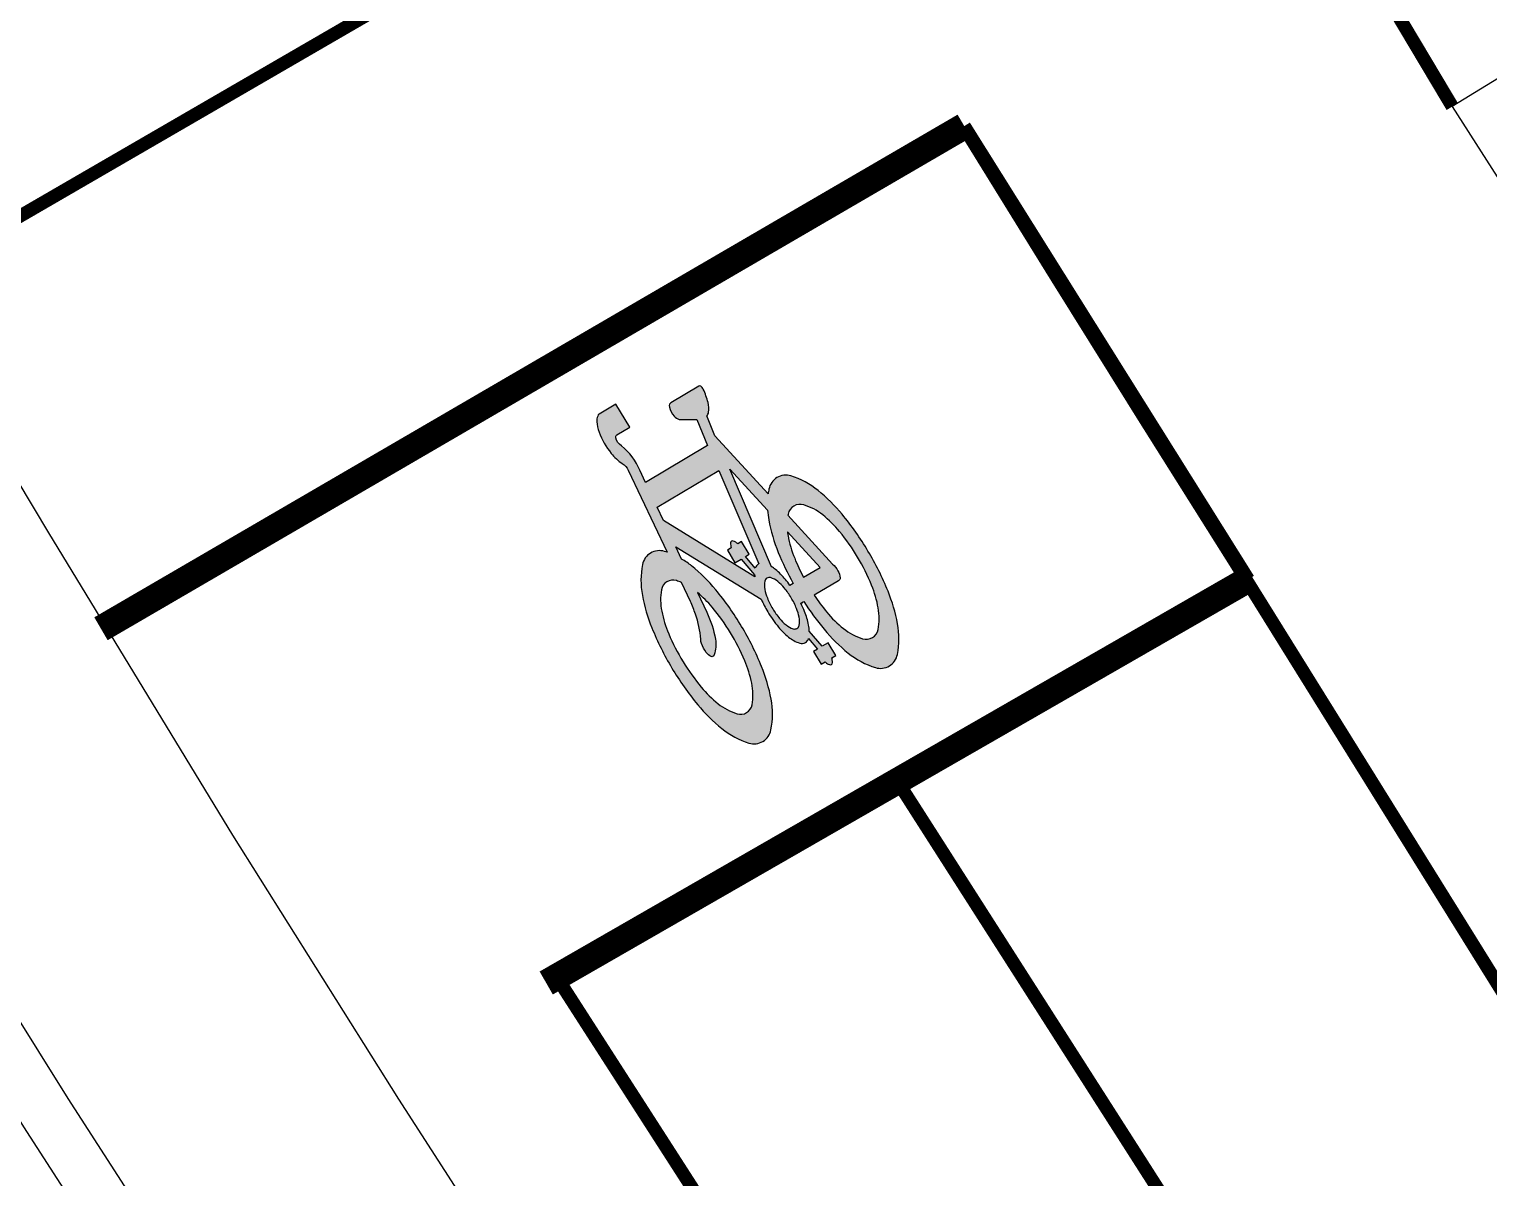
# Model space of a CAD drawing. Extents: x 427500 to 429848, y 434500 to 436505.
# Drawn here: x 427753.84 to 427764.85, y 436409.66 to 436418.33 of the extents above; entities that cross this region are included whole.
import ezdxf

# ---------------------------------------------------------------- set-up
doc = ezdxf.new("R2010")
doc.units = 0
doc.linetypes.add('1004', pattern=[6, 4, -2])
doc.linetypes.add('1055', pattern=[0.6, 0.1, -0.5])
doc.layers.get('0').update_dxf_attribs({"color": 222})
for name, color, linetype in [('KTS_LINES', 7, 'Continuous'), ('LPTIP_Ex_Base', 8, 'Continuous'), ('PRO-MARKINGS', 7, 'Continuous'), ('PROPOSED', 1, 'Continuous')]:
    doc.layers.add(name, color=color, linetype=linetype)

# ---------------------------------------------------------------- blocks, each defined once
blk = doc.blocks.new('Bicycle-1057L')
h = blk.add_hatch(color=0)
h.dxf.hatch_style = 1
edge = h.paths.add_edge_path()
edge.add_arc((0.2846778271948916, -0.2131310752037641), 0.06003302135713453, 129.1417589179423, 144.2919472120851)
edge.add_arc((0.2460608106954467, -0.1851187187964277), 0.0123281232149352, 145.2542598140028, 218.1085320607195)
edge.add_arc((0.2718667206948733, -0.1648780945188421), 0.04512488924521463, 218.1085320607192, 242.7437377249643)
edge.add_arc((0.3000093865534948, -0.1102504008949597), 0.1065756382422348, 242.7437377249644, 256.1140822548531)
edge.add_line((0.2744323576562843, -0.2137114189623022), (0.2744323576562843, -0.2479378103545059))
edge.add_line((0.2744323576562843, -0.2479378103545059), (0.387461514883527, -0.2479378103545059))
edge.add_line((0.387461514883527, -0.2479378103545059), (0.387461514883527, -0.1950062459115268))
edge.add_line((0.387461514883527, -0.1950062459115268), (0.5342675679482031, -0.1701770601187981))
edge.add_arc((0.6664706360823724, 0.05690387704453997), 0.2627611144120601, 239.7926865904874, 250.1489920615088)
edge.add_arc((0.759864377034039, 0.3155921476290465), 0.5377920439217242, 250.1489920615087, 261.4948583744368)
edge.add_arc((0.8216666666666705, 0.7288672251735572), 0.9556626132649804, 261.4948583744371, 265.5790043067903)
edge.add_line((0.748, -0.2239518828499296), (0.7479999999999999, -0.2507433418402799))
edge.add_arc((0.8273333333333285, -2.481860963752827), 2.232527630419493, 92.0364461736281, 98.710120306432)
edge.add_arc((0.6805610918692071, -1.523831848110278), 1.263320801469528, 98.71012030643206, 110.2975697722287)
edge.add_arc((0.4586862346992896, -0.9239479750212407), 0.6237200561318795, 110.2975697722287, 131.7625682865146)
edge.add_arc((0.1295397879073632, -0.5553333333333332), 0.1295397879073632, 131.7625682865146, 180)
edge.add_arc((0.1295397879073632, -0.5553333333333332), 0.1295397879073631, 180, 228.2374317134853)
edge.add_arc((0.4586862346992907, -0.1867186916454241), 0.6237200561318814, 228.2374317134854, 249.7024302277713)
edge.add_arc((0.6805610918692049, 0.4131651814436023), 1.263320801469518, 249.7024302277713, 261.2898796935679)
edge.add_arc((0.8273333333333345, 1.371194297086177), 2.23252763041951, 261.2898796935679, 269.9999999999999)
edge.add_arc((0.8273333333333341, 1.371194297086183), 2.232527630419516, 269.9999999999999, 278.7101203064321)
edge.add_arc((0.9741055747974607, 0.4131651814436026), 1.263320801469519, 278.7101203064321, 290.2975697722287)
edge.add_arc((1.195980431967374, -0.1867186916454192), 0.6237200561318869, 290.2975697722287, 311.7625682865144)
edge.add_arc((1.525126878759303, -0.5553333333333338), 0.1295397879073636, 311.7625682865149, 360.0000000000001)
edge.add_arc((1.525126878759304, -0.5553333333333338), 0.129539787907363, 9.821089667795376e-14, 48.23743171348529)
edge.add_arc((1.195980431967293, -0.9239479750213375), 0.6237200561320073, 48.23743171348545, 51.44868646367202)
edge.add_line((1.584692303296283, -0.4361675023605008), (2.165977648605054, -0.3159015688483414))
edge.add_line((2.165977648605054, -0.3159015688483414), (2.325924126227138, -0.3387510656514962))
edge.add_arc((2.373727312289368, -0.3279322987718251), 0.04901214456129029, 192.7522920157529, 229.455668673046)
edge.add_arc((2.452731725849053, -0.231633297643884), 0.1735647084117105, 230.3014880105121, 254.7693945910595)
edge.add_arc((2.577785026767525, 0.2046182411412826), 0.6273747873675621, 254.2163442209831, 263.9588712902377)
edge.add_arc((2.518959849465471, -0.3576206116310297), 0.06207101656745579, 263.337789327011, 292.2722561467448)
edge.add_arc((2.534855684940536, -0.4019708517121302), 0.01515107680637542, 300.2362763225037, 358.2881666264955)
edge.add_line((2.55, -0.4024234550399712), (2.55, -0.157268385559216))
edge.add_arc((2.525309211154622, -0.1584159929691762), 0.02471744437789669, 2.661145164140953, 38.31498093786278)
edge.add_arc((2.51775104531179, -0.1643882821268651), 0.034350414256953, 38.31498093786261, 73.21773194917772)
edge.add_arc((2.477407250269799, -0.2981629894994455), 0.1740761961692748, 73.21773194917752, 98.60632256700873)
edge.add_arc((2.462591672809723, -0.200272609665978), 0.07507100539921463, 98.60632256700904, 134.8802191643902)
edge.add_line((2.409619545919143, -0.1470785345792051), (2.341824561403508, -0.2600701754385968))
edge.add_line((2.341824561403508, -0.2600701754385968), (2.130666666666666, -0.2299047619047622))
edge.add_line((2.130666666666666, -0.2299047619047622), (2.130666666666666, 0.315807692307692))
edge.add_line((2.130666666666666, 0.315807692307692), (2.232666666666666, 0.3059999999999996))
edge.add_arc((2.303955732665528, 0.7527065620534271), 0.4523592416570958, 260.9327337914133, 290.3801191405059)
edge.add_arc((2.505719509108522, 0.2462883197085086), 0.0934991753734463, 71.00970639435519, 118.2333880689622, ccw=False)
edge.add_arc((2.529237714331214, 0.3149778339990157), 0.02089547518737513, 6.47258086077818, 70.6973375063485, ccw=False)
edge.add_line((2.55, 0.3173333333333329), (2.55, 0.2039999999999995))
edge.add_line((2.55, 0.2039999999999995), (2.754, 0.2039999999999995))
edge.add_line((2.754, 0.2039999999999995), (2.754, 0.351606400779822))
edge.add_arc((2.718960643529552, 0.3459047471332402), 0.03550021628340708, 9.242245549903295, 38.24503396435856)
edge.add_arc((2.665391088265167, 0.3036814430384449), 0.1037094873534429, 38.24503396435777, 62.4013983593073)
edge.add_arc((2.593998853205683, 0.1671125745607855), 0.257813046897202, 62.40139835930758, 80.15996594038744)
edge.add_arc((2.532135243794126, -0.1895535150032144), 0.6198044910147401, 80.15996594038758, 97.39463954963908)
edge.add_arc((2.497713639665924, 0.07567243266873985), 0.352354214983391, 97.39463954963925, 115.941828846642)
edge.add_arc((2.286823743327931, 0.5064405428362464), 0.1272703063493751, 265.4429401072498, 296.4808128558191, ccw=False)
edge.add_line((2.276711879533607, 0.3795725756858706), (1.59568410235328, 0.4450560157993636))
edge.add_arc((1.195898845320289, 0.9236192408076793), 0.6235791947068913, 309.8749265664076, 311.7820790879886)
edge.add_arc((1.524977229425341, 0.5553333333333329), 0.129689437241326, 311.7820790879889, 360.0000000000001)
edge.add_arc((1.52497722942534, 0.5553333333333329), 0.1296894372413264, 4.904878529999529e-14, 48.21792091201124)
edge.add_arc((1.195898845320466, 0.1870474258591899), 0.6235791947066216, 48.21792091201113, 69.68965002433214)
edge.add_arc((0.9740722301487449, -0.4122950843545983), 1.262655474776464, 69.68965002433218, 81.283999398439)
edge.add_arc((0.8273333333333326, -1.369450288793125), 2.230993426744868, 81.28399939843904, 89.99999999999999)
edge.add_arc((0.8273333333333343, -1.369450288793132), 2.230993426744875, 90.00000000000001, 98.71600060156098)
edge.add_arc((0.680594436517925, -0.4122950843546103), 1.262655474776476, 98.71600060156108, 110.3103499756678)
edge.add_arc((0.4587678213461991, 0.1870474258591908), 0.6235791947066202, 110.3103499756678, 131.7820790879888)
edge.add_arc((0.1296894372413265, 0.5553333333333335), 0.1296894372413263, 131.7820790879889, 180)
edge.add_arc((0.1296894372413266, 0.5553333333333335), 0.1296894372413264, 180, 228.2179209120111)
edge.add_arc((0.4587678213462005, 0.923619240807477), 0.6235791947066219, 228.2179209120111, 249.6896500243321)
edge.add_arc((0.680594436517921, 1.522961751021261), 1.26265547477646, 249.6896500243321, 261.2839993984389)
edge.add_arc((0.8273333333333346, 2.480116955459772), 2.230993426744849, 261.2839993984389, 269.9999999999999)
edge.add_arc((0.8273333333333341, 2.480116955459774), 2.23099342674485, 270, 278.7160006015609)
edge.add_arc((0.9740722301487452, 1.522961751021262), 1.262655474776462, 278.716000601561, 290.3103499756679)
edge.add_arc((1.195898845320473, 0.9236192408074648), 0.6235791947066084, 290.3103499756676, 298.7400305951868)
edge.add_line((1.495738303256441, 0.3768584964817523), (1.597936890951276, 0.3670317092034026))
edge.add_line((1.597936890951276, 0.3670317092034026), (0.9276792914973502, 0.01689714232448636))
edge.add_arc((0.8216666666666638, -0.9328672251735283), 0.9556626132649512, 83.6310126563938, 89.99999999999984)
edge.add_arc((0.8216666666666662, -0.9328672251735078), 0.9556626132649307, 89.99999999999999, 98.50514162556317)
edge.add_arc((0.7598643770340381, -0.5195921476290454), 0.5377920439217229, 98.50514162556314, 109.8510079384912)
edge.add_arc((0.6664706360823731, -0.2609038770445413), 0.2627611144120615, 109.8510079384912, 131.0753738798026)
edge.add_arc((0.5279701769255835, -0.102), 0.05197017692558352, 131.0753738798027, 180.0000000000001)
edge.add_arc((0.5279701769255839, -0.102), 0.05197017692558398, 180.0000000000001, 222.6870495144356)
edge.add_line((0.4897685701960837, -0.1372354442708063), (0.387461514883527, -0.1545385515421621))
edge.add_line((0.387461514883527, -0.1545385515421621), (0.387461514883527, -0.1204599129502792))
edge.add_line((0.387461514883527, -0.1204599129502792), (0.2744323576562843, -0.1204599129502792))
edge.add_line((0.2744323576562843, -0.1204599129502792), (0.2744323576562843, -0.1547337559281872))
edge.add_arc((0.2936548862201901, -0.2378501644762232), 0.08531027472886374, 103.0219837958039, 123.3282019209634)
edge = h.paths.add_edge_path(flags=16)
edge.add_line((1.815621036349575, 0.3461005413766431), (1.926666666666667, 0.3354230769230766))
edge.add_line((1.926666666666667, 0.3354230769230766), (1.926666666666667, -0.2067147621073475))
edge.add_line((1.926666666666667, -0.2067147621073475), (1.167291031946529, -0.1040964330911126))
edge.add_arc((1.115363156407762, -0.1020000000000016), 0.05197017692557115, 357.688109301203, 360.0000000000016)
edge.add_arc((1.11536315640775, -0.1020000000000002), 0.05197017692558337, 0, 45.6770613714275)
edge.add_line((1.151674810510067, -0.06481985656254007), (1.265698889828347, -0.0454931672380859))
edge.add_line((1.265698889828347, -0.0454931672380859), (1.265698889828347, -0.07907581228904163))
edge.add_line((1.265698889828347, -0.07907581228904163), (1.376310954531285, -0.07907581228904163))
edge.add_line((1.376310954531285, -0.07907581228904163), (1.376310954531285, -0.04520566986591226))
edge.add_arc((1.351309163039604, 0.05002781291087774), 0.09846068159214949, 284.7099937128415, 308.6624902789959)
edge.add_arc((1.403455031223847, -0.01514826773383568), 0.0149914473983782, 308.6624902789951, 417.0549632333251)
edge.add_arc((1.354247428011799, -0.09108070183227893), 0.1054741681907415, 57.05496323332497, 77.92545307749987)
edge.add_line((1.376310954531285, 0.01205998341390686), (1.376310954531285, 0.04640868409545242))
edge.add_line((1.376310954531285, 0.04640868409545242), (1.265698889828347, 0.04640868409545243))
edge.add_line((1.265698889828347, 0.04640868409545243), (1.265698889828347, -0.007727911617668837))
edge.add_line((1.265698889828347, -0.007727911617668837), (1.110229552306273, -0.03450448389225481))
edge.add_arc((0.97686269725098, -0.2609038770445002), 0.2627611144120157, 59.49860577599848, 62.30136376572144)
edge.add_line((1.098999573665263, -0.02825395405545967), (1.815621036349575, 0.3461005413766431))
edge = h.paths.add_edge_path(flags=16)
edge.add_arc((1.084275502373858, -0.810440361262583), 0.4347225090487443, 65.84495474860508, 69.5671713206014)
edge.add_arc((0.9296253227344644, -1.22555400134727), 0.8777078499426114, 69.56717132060132, 81.22760581677365)
edge.add_arc((0.8273333333333429, -1.88843242844458), 1.548432428444579, 81.22760581677333, 87.06318721189446)
edge.add_line((0.9066666666666666, -0.3420336416883946), (0.9066666666666665, -0.4873333333333335))
edge.add_line((0.9066666666666665, -0.4873333333333335), (1.262167105099143, -0.4137815184852348))
edge = h.paths.add_edge_path(flags=16)
edge.add_arc((0.3409446135675663, -0.555333333333333), 0.0916112802342331, 180.0000000000002, 228.0313777889369)
edge.add_arc((0.5703911642928242, -0.3002263054040424), 0.4347225090487885, 228.0313777889369, 249.5671713206013)
edge.add_arc((0.7250413439322061, 0.1148873346806154), 0.8777078499426243, 249.5671713206013, 261.2276058167736)
edge.add_arc((0.8273333333333339, 0.7777657617780307), 1.548432428444698, 261.2276058167737, 269.9999999999999)
edge.add_arc((0.8273333333333346, 0.7777657617780112), 1.548432428444678, 269.9999999999999, 278.7723941832264)
edge.add_arc((0.9296253227344641, 0.1148873346806022), 0.8777078499426108, 278.7723941832264, 290.4328286793987)
edge.add_arc((1.084275502373842, -0.300226305404041), 0.4347225090487901, 290.4328286793986, 311.968622211063)
edge.add_arc((1.3137220530991, -0.5553333333333336), 0.09161128023423308, 311.9686222110631, 360.0000000000001)
edge.add_arc((1.3137220530991, -0.5553333333333335), 0.09161128023423304, 0, 48.03137778893671)
edge.add_arc((1.084275502373172, -0.8104403612633797), 0.4347225090497983, 48.03137778893778, 49.2693285340776)
edge.add_line((1.367933745097582, -0.4810141006085079), (0.8793580168434333, -0.5820987340404007))
edge.add_arc((0.8151419253916303, -0.3335879222277782), 0.2566735864656022, 270.00000000000085, 284.4885082669896, ccw=False)
edge.add_arc((0.815957797764328, -0.4644084864318965), 0.1258556667777741, 244.0010186952479, 269.62857158370275, ccw=False)
edge.add_arc((0.7717938567230224, -0.5564049583956373), 0.02381797636303048, 177.4212617184322, 242.479324053344, ccw=False)
edge.add_line((0.7479999999999999, -0.5553333333333335), (0.748, -0.3420336416883946))
edge.add_arc((0.8273333333333202, -1.888432428444575), 1.548432428444574, 92.93681278810544, 98.77239418322655)
edge.add_arc((0.7250413439321997, -1.225554001347264), 0.8777078499426052, 98.77239418322625, 110.4328286793987)
edge.add_arc((0.5703911642928241, -0.8104403612626232), 0.4347225090487878, 110.4328286793987, 131.9686222110632)
edge.add_arc((0.3409446135675653, -0.555333333333333), 0.09161128023423219, 131.968622211063, 180.0000000000002)
edge = h.paths.add_edge_path(flags=16)
edge.add_line((0.9066666666666666, -0.2507433418402799), (0.9066666666666666, -0.2230077825834755))
edge.add_arc((0.8216666666666712, 0.7288672251734898), 0.9556626132649126, 275.1028316889798, 278.5051416255631)
edge.add_arc((0.8834689562992957, 0.3155921476290403), 0.537792043921718, 278.5051416255631, 289.8510079384913)
edge.add_arc((0.9768626972509571, 0.05690387704454911), 0.2627611144120701, 289.8510079384912, 297.5734711250542)
edge.add_line((1.098491048814756, -0.1760123038938861), (1.892666666666666, -0.2833333333333337))
edge.add_line((1.892666666666666, -0.2833333333333337), (1.480091892933299, -0.3686936313471336))
edge.add_arc((1.195980431967384, -0.923947975021226), 0.6237200561318627, 62.90217049968489, 69.70243022777147)
edge.add_arc((0.9741055747974591, -1.523831848110277), 1.263320801469527, 69.70243022777132, 81.28987969356791)
edge.add_arc((0.8273333333333349, -2.481860963752829), 2.232527630419495, 81.28987969356794, 87.96355382637184)
edge = h.paths.add_edge_path(flags=16)
edge.add_arc((1.008493716897725, -0.1020000000000003), 0.03417294976894203, 1.628765070090545e-13, 48.44895341119683)
edge.add_arc((0.9203753165452343, -0.2014211073048987), 0.1670240282681921, 48.44895341119746, 69.84062143707902)
edge.add_arc((0.8609687952132621, -0.3632372329365707), 0.3394003412906347, 69.84062143707908, 81.35341277984772)
edge.add_arc((0.8216666666666663, -0.6216889570202605), 0.6008232763788264, 81.3534127798477, 89.99999999999997)
edge.add_arc((0.8216666666666665, -0.6216889570202594), 0.6008232763788253, 89.99999999999999, 98.64658722015228)
edge.add_arc((0.7823645381200705, -0.3632372329365685), 0.3394003412906325, 98.64658722015218, 110.1593785629209)
edge.add_arc((0.7229580167880982, -0.2014211073048965), 0.1670240282681898, 110.159378562921, 131.5510465888028)
edge.add_arc((0.634839616435608, -0.102), 0.03417294976894136, 131.5510465888023, 180.0000000000001)
edge.add_arc((0.6348396164356085, -0.102), 0.03417294976894181, 180.0000000000001, 228.4489534111974)
edge.add_arc((0.722958016788099, -0.002578892695101864), 0.1670240282681918, 228.4489534111975, 249.840621437079)
edge.add_arc((0.7823645381200707, 0.1592372329365683), 0.3394003412906325, 249.8406214370791, 261.3534127798478)
edge.add_arc((0.8216666666666673, 0.4176889570202604), 0.6008232763788266, 261.3534127798476, 269.9999999999999)
edge.add_arc((0.8216666666666671, 0.4176889570202593), 0.6008232763788255, 269.9999999999999, 278.6465872201522)
edge.add_arc((0.8609687952132625, 0.1592372329365697), 0.3394003412906341, 278.6465872201522, 290.1593785629209)
edge.add_arc((0.9203753165452356, -0.002578892695105556), 0.167024028268188, 290.159378562921, 311.551046588803)
edge.add_arc((1.008493716897725, -0.1020000000000001), 0.03417294976894134, 311.5510465888017, 359.9999999999999)
edge = h.paths.add_edge_path(flags=16)
edge.add_arc((1.256915451098173, 1.214191426713837), 0.7331802124019801, 256.4487186734111, 264.5542933785383)
edge.add_line((1.187334835078232, 0.4843203684219646), (1.344596038064691, 0.4691990989040357))
edge.add_arc((1.083878989994559, 0.8219798848710363), 0.4386657749379339, 306.4656665490008, 311.770404641289)
edge.add_arc((1.317746442027628, 0.5601413049871984), 0.08759110049384257, 311.7704046412892, 360.5617053325668)
edge.add_arc((1.317746442027629, 0.5601413049871986), 0.08759110049384189, 0.5617053325666053, 49.35300602384447)
edge.add_arc((1.089057539268992, 0.2937678588799263), 0.4386657749379168, 49.35300602384395, 70.62459621730657)
edge.add_arc((0.937326271286747, -0.1376875190449718), 0.8960235351473795, 70.6245962173066, 82.01711533480358)
edge.add_arc((0.8408708580631143, -0.8254941891045136), 1.590560547925343, 82.0171153348035, 90.5617053325665)
edge.add_arc((0.8408708580631159, -0.8254941891045042), 1.590560547925334, 90.56170533256655, 99.10629533032952)
edge.add_arc((0.7309488758951581, -0.139710826842924), 0.8960235351473749, 99.10629533032933, 110.4988144478264)
edge.add_arc((0.5707876766720985, 0.2886867817956399), 0.4386657749379205, 110.4988144478264, 131.7704046412889)
edge.add_arc((0.3369202246390388, 0.5505253616794676), 0.08759110049384287, 131.7704046412889, 180.5617053325666)
edge.add_arc((0.3369202246390393, 0.5505253616794678), 0.08759110049384326, 180.5617053325666, 229.353006023844)
edge.add_arc((0.5656091273976762, 0.8168988077867441), 0.4386657749379212, 229.3530060238443, 250.6245962173066)
edge.add_arc((0.7173403953799208, 1.248354185711641), 0.8960235351473832, 250.6245962173066, 262.0171153348036)
edge.add_arc((0.813795808603551, 1.936160855771181), 1.590560547925344, 262.0171153348036, 270.5617053325665)
edge.add_arc((0.8137958086035516, 1.93616085577117), 1.590560547925333, 270.5617053325665, 279.1062953303295)
edge.add_arc((0.9237177907715117, 1.250377493509577), 0.896023535147361, 279.1062953303293, 289.098106292045)
edge.add_line((1.216884744681661, 0.403671338652404), (1.054, 0.4193333333333331))
edge.add_arc((1.135984255570914, 1.245393591768491), 0.8301186473796844, 249.5302429035852, 264.3321092119445, ccw=False)
edge.add_arc((0.9263793057057076, 0.683876318190159), 0.2307557493497521, 219.81143243366, 249.5302429035852, ccw=False)
edge.add_arc((0.7692270533688924, 0.5528888646318701), 0.02617191957765369, 182.9001710029061, 219.8114324336603, ccw=False)
edge.add_arc((0.7556811673199699, 0.5522026191149125), 0.0126086617920058, 121.34140895685081, 182.9001710029066, ccw=False)
edge.add_arc((0.8091983052193259, 0.4643255253446986), 0.1154992233534903, 96.53117755850923, 121.34140895685059, ccw=False)
edge.add_arc((0.8220104643059402, 0.352416094169521), 0.2281396788142728, 77.38597802456093, 96.53117755850923, ccw=False)
edge.add_arc((0.8496357208888261, 0.4758624708031075), 0.1016400238533538, 58.98521513895753, 77.38597802456059, ccw=False)
edge.add_arc((1.219565671549276, 1.204572833912416), 0.7158882793194771, 243.667006448054, 259.1754194558784)
at = {"color": 0}
for p, q in [((0.7451168800990317, -0.2360769638839139), (0.7453236911139217, -0.2355078281083399)), ((0.7454788085427843, -0.2363873809843396), (0.7451168800990317, -0.2360769638839139)), ((0.7470816152994681, -0.2339039535614287), (0.7451685859086526, -0.2339556746415815)), ((0.7472367327283307, -0.2311100637283415), (0.7452202917182754, -0.2311100637283415)), ((0.7459958421918059, -0.2311618074633736), (0.7452202917182754, -0.2322483126246142)), ((0.7459441363821852, -0.2363873809843396), (0.7454788085427843, -0.2363873809843396)), ((0.7463060648259375, -0.2356113155784), (0.7459441363821852, -0.2363873809843396)), ((0.7471850269187098, -0.2319896166043413), (0.7460992538110477, -0.2311618074633736)), ((0.7467196990793109, -0.2356113155784), (0.7463060648259375, -0.2356113155784)), ((0.7470299094898473, -0.2360252201488818), (0.7467196990793109, -0.2356113155784)), ((0.7467196990793109, -0.2363873809843396), (0.7470299094898473, -0.2360252201488818)), ((0.7471333211090889, -0.2330761217655858), (0.7470816152994681, -0.2347317627024003))]:
    blk.add_line(p, q, dxfattribs=at)
for points in [[(0.2467825079771425, -0.1665702715739826, 0.06620162645581315), (0.2359309235921879, -0.178092481590223, 0.329045697347466), (0.2363605116521588, -0.1927270576738313, 0.1079072842323877), (0.2512008264517134, -0.2049926360782744, 0.05840540863255037), (0.2744323576562843, -0.2137114189623022), (0.2744323576562843, -0.2479378103545059), (0.387461514883527, -0.2479378103545059), (0.387461514883527, -0.1950062459115268), (0.5342675679482031, -0.1701770601187981, 0.04521868944864418), (0.5772434226365166, -0.1902436651802522, 0.04954616364587781), (0.6803259215912119, -0.2162855794955956, 0.01782233505618444), (0.748, -0.2239518828499296), (0.7479999999999999, -0.2507433418402799, 0.02912762999146831), (0.4892495779781838, -0.2750807311624952, 0.05060291222805472), (0.242320323031663, -0.3389586582902497, 0.09393354558812385), (0.04326042053991262, -0.4587081429440918, 0.2136395982254601), (2.381556685078039e-17, -0.5553333333333332, 0.2136395982254597), (0.04326042053991246, -0.6519585237225745, 0.09393354558812361), (0.2423203230316629, -0.7717080083764167, 0.05060291222805496), (0.489249577978183, -0.8355859355041713, 0.03802337796379034), (0.8273333333333329, -0.8613333333333333, 0.03802337796379043), (1.165417088688485, -0.8355859355041715, 0.05060291222805458), (1.412346343635003, -0.7717080083764172, 0.09393354558812297), (1.611406246126754, -0.651958523722575, 0.2136395982254593), (1.654666666666667, -0.5553333333333336, 0.2136395982254589), (1.611406246126754, -0.4587081429440927, 0.01401265916983727), (1.584692303296283, -0.4361675023605008), (2.165977648605054, -0.3159015688483414), (2.325924126227138, -0.3387510656514962, 0.1615320291578394), (2.341867644037363, -0.3651767863286299, 0.1071688624317772), (2.40713547518516, -0.3991017720844111, 0.04253541846399684), (2.511758639022537, -0.4192724864271292, 0.126925508449554), (2.542485268050056, -0.4150607176383957, 0.2588591559397385), (2.55, -0.4024234550399712), (2.55, -0.157268385559216, 0.1568364930858567), (2.54470287127862, -0.1430915679042911, 0.1534803684012116), (2.527669229725741, -0.1315008897468795, 0.1112340150849529), (2.451357713389545, -0.1260469132570208, 0.1596097520212116), (2.409619545919143, -0.1470785345792051), (2.341824561403508, -0.2600701754385968), (2.130666666666666, -0.2299047619047622), (2.130666666666666, 0.315807692307692), (2.232666666666666, 0.3059999999999996, 0.1292002425394808), (2.461488392012931, 0.3286637048426045, -0.2090187272153614), (2.536144886044319, 0.3346986824146368, -0.2878070053565828), (2.55, 0.3173333333333329), (2.55, 0.2039999999999995), (2.754, 0.2039999999999995), (2.754, 0.351606400779822, 0.1272284316793309), (2.746841469233421, 0.3678802997824727, 0.1057940901736811), (2.713437039448619, 0.3955903345669104, 0.07764182163660346), (2.638058584156874, 0.4211328636302365, 0.07534252693725144), (2.452364659358121, 0.4250961908787451, 0.08110451507786728), (2.343573330290231, 0.3925229618494991, -0.1362623426198962), (2.276711879533607, 0.3795725756858706), (1.59568410235328, 0.4450560157993636, 0.00832171479736017), (1.611389206587764, 0.4586259378826611, 0.2135505823316499), (1.654666666666667, 0.555333333333333, 0.2135505823316504), (1.611389206587764, 0.6520407287840052, 0.09396317257082422), (1.412346343635003, 0.7718563626448182, 0.05063309589599981), (1.165411081476434, 0.8357787483794985, 0.03804907271182555), (0.8273333333333333, 0.8615431379517424, 0.03804907271182546), (0.4892555851902327, 0.8357787483794985, 0.05063309589599926), (0.2423203230316631, 0.7718563626448182, 0.09396317257082444), (0.04327746007890262, 0.6520407287840054, 0.2135505823316499), (2.278349853975884e-16, 0.5553333333333333, 0.2135505823316495), (0.04327746007890266, 0.4586259378826614, 0.09396317257082416), (0.242320323031663, 0.3388103040218485, 0.05063309589599998), (0.4892555851902329, 0.274887918287168, 0.03804907271182587), (0.8273333333333331, 0.2491235287149238, 0.03804907271182588), (1.165411081476434, 0.2748879182871677, 0.05063309589599987), (1.412346343635003, 0.3388103040218481, 0.03679801626859047), (1.495738303256441, 0.3768584964817523), (1.597936890951276, 0.3670317092034026), (0.9276792914973502, 0.01689714232448634, 0.02779710588782994), (0.8216666666666665, 0.0227953880914229, 0.03712772687842065), (0.6803259215912117, 0.01228557949559538, 0.04954616364587789), (0.5772434226365166, -0.01375633481974789, 0.0928744276712165), (0.4938231047009312, -0.06282249691263066, 0.2167769235559518), (0.4759999999999999, -0.1020000000000001, 0.1884415738359674), (0.4897685701960837, -0.1372354442708063), (0.387461514883527, -0.1545385515421621), (0.387461514883527, -0.1204599129502792), (0.2744323576562843, -0.1204599129502792), (0.2744323576562843, -0.1547337559281872, 0.0888351774420325), (0.2467825079771425, -0.1665702715739826)], [(1.085119912790493, 0.5014225182481361, 0.03538199524900019), (1.187334835078232, 0.4843203684219646), (1.344596038064691, 0.4691990989040357, 0.02315042084802789), (1.376095018511261, 0.4948140939028725, 0.2161679210065194), (1.405333333333333, 0.5609999999999997, 0.2161679210065208), (1.374803000422441, 0.6265999389624898, 0.09308226368066548), (1.234587625434494, 0.7075898690757889, 0.04975022667479514), (1.061763585282522, 0.7496531880250489, 0.03730009124669594), (0.8252778765574487, 0.7649899244735918, 0.03730009124669604), (0.5891383154203581, 0.7450196069479692, 0.04975022667479567), (0.417172186382845, 0.6995759922223419, 0.09308226368066488), (0.2785716481554061, 0.6158525727637941, 0.2161679210065207), (0.2493333333333334, 0.5496666666666665, 0.2161679210065191), (0.279863666244226, 0.484066727704176, 0.09308226368066462), (0.420079041232173, 0.4030767975908772, 0.04975022667479539), (0.5929030813841464, 0.361013478641617, 0.03730009124669569), (0.8293887901092183, 0.3456767421930745, 0.03730009124669613), (1.065528351246309, 0.3656470597186971, 0.04362514343017022), (1.216884744681661, 0.403671338652404), (1.054, 0.4193333333333331, -0.06467527653755671), (0.8456810385414503, 0.4676911995194888, -0.1304045123069024), (0.7491229419433315, 0.5361319532766172, -0.16246290201637), (0.743088654624042, 0.5515646722612623, -0.2752523142161367), (0.7491229419433314, 0.5629714645541599, -0.1086799343264191), (0.7960609788659139, 0.5790751713203764, -0.08373155279410573), (0.8718320797556321, 0.5750492446288867, -0.0804614398804402), (0.902006682848574, 0.5629714645541604, 0.06777169068829121)], [(1.815621036349575, 0.3461005413766431), (1.926666666666667, 0.3354230769230766), (1.926666666666667, -0.2067147621073475), (1.167291031946529, -0.1040964330911126, 0.01008786833677551), (1.167333333333333, -0.1020000000000002, 0.2019853073732921), (1.151674810510067, -0.06481985656254007), (1.265698889828347, -0.0454931672380859), (1.265698889828347, -0.07907581228904163), (1.376310954531285, -0.07907581228904163), (1.376310954531285, -0.04520566986591226, 0.1048946772739972), (1.412820662135376, -0.0268541830217299, 0.5116844109006436), (1.411607893877552, -0.002567555287866577, 0.0913172553089896), (1.376310954531285, 0.01205998341390686), (1.376310954531285, 0.04640868409545242), (1.265698889828347, 0.04640868409545243), (1.265698889828347, -0.007727911617668837), (1.110229552306273, -0.03450448389225481, 0.01222994846074251), (1.098999573665263, -0.02825395405545967)], [(1.042666666666667, -0.1020000000000002, 0.2146048509417658), (1.031160192044046, -0.07642615788834566, 0.09361076745084396), (0.9779372653088937, -0.0446293725946032, 0.05027632593247241), (0.9119939886901195, -0.02769435743651096, 0.03774576470632048), (0.8216666666666668, -0.02086568064143416, 0.03774576470632059), (0.7313393446432139, -0.02769435743651089, 0.05027632593247273), (0.6653960680244397, -0.04462937259460308, 0.09361076745084515), (0.6121731412892877, -0.07642615788834557, 0.2146048509417721), (0.6006666666666667, -0.1020000000000001, 0.2146048509417696), (0.6121731412892877, -0.1275738421116547, 0.09361076745084396), (0.6653960680244397, -0.1593706274053971, 0.05027632593247258), (0.7313393446432137, -0.1763056425634893, 0.03774576470632061), (0.8216666666666668, -0.1831343193585661, 0.03774576470632053), (0.9119939886901195, -0.1763056425634894, 0.05027632593247251), (0.9779372653088937, -0.1593706274053972, 0.09361076745084572), (1.031160192044045, -0.1275738421116548, 0.2146048509417737)], [(0.9066666666666666, -0.2507433418402799), (0.9066666666666666, -0.2230077825834755, 0.01484646830517884), (0.9630074117421215, -0.2162855794955957, 0.0495461636458783), (1.066089910696816, -0.1902436651802524, 0.03370836062723707), (1.098491048814756, -0.1760123038938861), (1.892666666666666, -0.2833333333333337), (1.480091892933299, -0.3686936313471336, 0.02968044140767472), (1.412346343635003, -0.3389586582902502, 0.05060291222805478), (1.165417088688483, -0.2750807311624955, 0.02912762999146828)], [(0.2493333333333332, -0.5553333333333333, 0.2126996629660772), (0.2796819952327098, -0.6234473426185959, 0.09424518177345811), (0.4186256138075086, -0.7075969935488365, 0.05092219011426544), (0.5911824024809623, -0.7525530688310361, 0.03829549467705391), (0.8273333333333331, -0.7706666666666668, 0.03829549467705463), (1.063484264185705, -0.752553068831036, 0.05092219011426571), (1.236041052859157, -0.7075969935488369, 0.0942451817734579), (1.374984671433957, -0.6234473426185965, 0.2126996629660783), (1.405333333333333, -0.5553333333333335, 0.2126996629660773), (1.374984671433957, -0.4872193240480708, 0.005401631654725485), (1.367933745097582, -0.4810141006085079), (0.8793580168434333, -0.5820987340404007, -0.06330239550141832), (0.8151419253916342, -0.5902615086933805, -0.1122897084671572), (0.7607883159947578, -0.5775277913332049, -0.2917483079654162), (0.7479999999999999, -0.5553333333333335), (0.748, -0.3420336416883946, 0.02546803149984724), (0.5911824024809611, -0.3581135978356307, 0.05092219011426607), (0.4186256138075089, -0.4030696731178296, 0.0942451817734587), (0.2796819952327095, -0.4872193240480707, 0.2126996629660795)], [(1.262167105099143, -0.4137815184852348, 0.01624266183902606), (1.236041052859158, -0.4030696731178301, 0.05092219011426567), (1.063484264185706, -0.358113597835631, 0.02546803149984717), (0.9066666666666666, -0.3420336416883946), (0.9066666666666665, -0.4873333333333335)]]:
    blk.add_lwpolyline(points, format="xyb", close=True, dxfattribs=at)

msp = doc.modelspace()

# ---------------------------------------------------------------- linework, layer by layer
at = {"layer": 'LPTIP_Ex_Base', "color": 251, "true_color": 0x636466, "flags": 128}
for points in [[(427761.574636, 436398.873031), (427759.304522, 436402.246112), (427754.135401, 436410.257395), (427751.229904, 436414.907022), (427746.795022, 436422.509019), (427742.622023, 436430.030097), (427741.883924, 436431.25198), (427741.83797, 436431.309464), (427741.787403, 436431.362934), (427741.732571, 436431.412022), (427741.673853, 436431.456389), (427741.63719, 436431.480449), (427741.611655, 436431.495727), (427741.546405, 436431.529766), (427741.478555, 436431.558271), (427741.408573, 436431.581044), (427741.336942, 436431.597929), (427741.264156, 436431.608809)], [(427738.45834, 436429.358087), (427741.058013, 436431.01873), (427741.227219, 436431.048945), (427741.517288, 436430.988514), (427742.000735, 436430.438593), (427742.272254, 436429.836031), (427746.447345, 436422.311182), (427750.887465, 436414.700207), (427753.797721, 436410.042964), (427758.970456, 436402.02608), (427761.008941, 436398.989593)], [(427752.434137, 436417.119509), (427753.985808, 436414.525496), (427755.376336, 436412.244441), (427756.628693, 436410.252618), (427757.864928, 436408.333323), (427759.050585, 436406.522145), (427760.151206, 436404.854674), (427761.132335, 436403.366499), (427762.00885, 436402.04003), (427762.803722, 436400.851539), (427763.494633, 436399.827415), (427764.059265, 436398.994042), (427764.4753, 436398.377808)]]:
    msp.add_lwpolyline(points, dxfattribs=at)
at = {"layer": 'PRO-MARKINGS', "linetype": '1055', "const_width": 0.1}
msp.add_lwpolyline([(427752.8693086971, 436416.3920087506), (427763.6245011463, 436422.627145239)], dxfattribs=at)
at = {"layer": 'PRO-MARKINGS', "flags": 128}
for points, const_width in [([(427764.5784695509, 436417.7415554641), (427762.5742636749, 436421.1029245875)], 0.1), ([(427760.8963107995, 436417.5945331401), (427754.3829684992, 436413.8018892676)], 0.2), ([(427763.0395789509, 436414.1744449135), (427760.8963107994, 436417.5945331401)], 0.1), ([(427763.0395789509, 436414.1744449135), (427757.7423209075, 436411.1292912243)], 0.2)]:
    msp.add_lwpolyline(points, dxfattribs=dict(at, const_width=const_width))
at = {"layer": 'PRO-MARKINGS', "linetype": '1004', "const_width": 0.1, "flags": 128}
msp.add_lwpolyline([(427760.8906530751, 436417.5912387127, 0.002961764050828053), (427762.953752175, 436414.283054564), (427795.1342724927, 436362.5378375945), (427805.4136863728, 436346.330703222), (427820.4311122129, 436322.3188722236), (427831.589689151, 436306.1679454456), (427837.7708337106, 436295.9319014435)], format="xyb", dxfattribs=at)
msp.add_lwpolyline([(427773.8899826268, 436391.7236214477), (427765.6027307608, 436404.4996935741), (427760.3909499292, 436412.6518680689), (427760.3911327702, 436412.6522687102)], dxfattribs=at)
at = {"layer": 'PRO-MARKINGS', "flags": 128}
msp.add_lwpolyline([(427757.8206621351, 436411.1749084148, 0.1, 0.1, 0), (427758.9213645845, 436409.4632437204, 0, 0, 0)], format="xyseb", dxfattribs=at)
at = {"layer": 'PROPOSED', "flags": 128}
msp.add_lwpolyline([(427837.715957901, 436313.4116769141), (427827.7702271626, 436322.6256221678, -0.06556644672569363), (427825.1021299292, 436325.8411107648), (427800.0307100532, 436365.6815257617), (427778.654437, 436398.681424), (427771.665658, 436409.750007), (427766.0109422525, 436418.6247073927), (427766.0109422525, 436418.6247073927), (427764.5784695509, 436417.7415554641), (427764.5784695509, 436417.7415554641), (427770.244731859, 436408.8487335124), (427777.2368795693, 436397.7748152671), (427798.3497064416, 436364.5976756095), (427798.3380506159, 436364.6162069857), (427823.6551276873, 436324.3650666341, 0.06562069417045), (427826.1871738756, 436321.3658390536), (427837.4912546087, 436310.8934882773, -0.06946312224873986)], format="xyb", dxfattribs=at)

# ---------------------------------------------------------------- block references
at = {"layer": 'KTS_LINES', "rotation": 120.8211079292843}
msp.add_blockref('Bicycle-1057L', (427759.8541311927, 436413.2367361403), dxfattribs=at)

doc.saveas('drawing.dxf')
